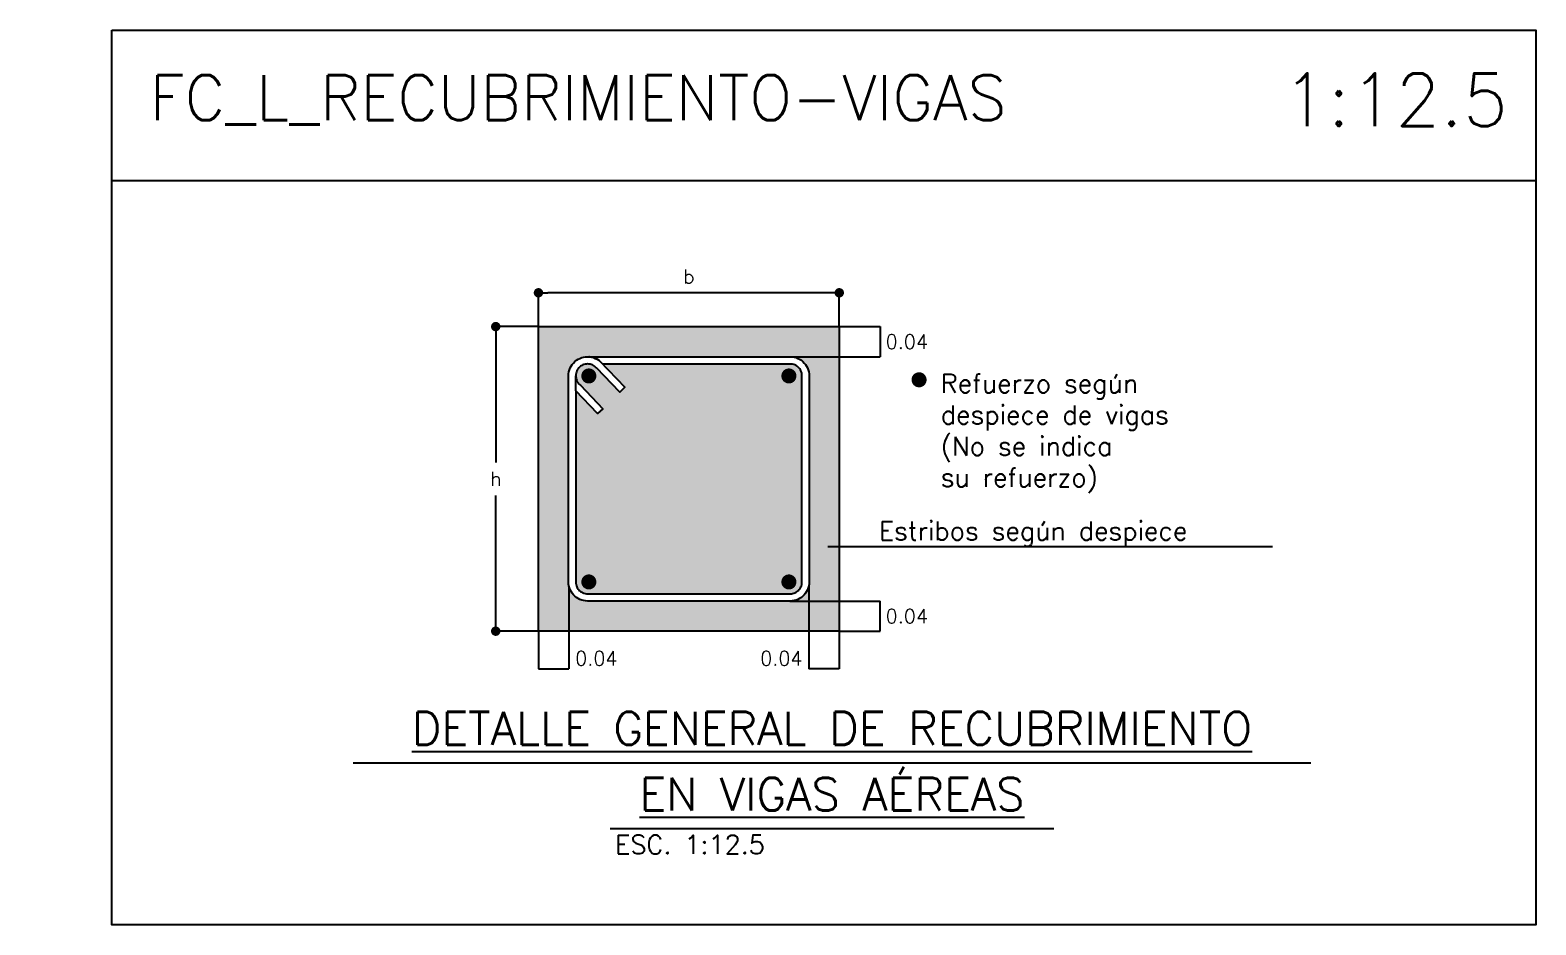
# Model space of a CAD drawing. Header units: millimetres. Extents: x -42 to 124, y -10 to 43.
# Drawn here: x 77.932 to 79.934, y -8.197 to -7.008 of the extents above; entities that cross this region are included whole.
import ezdxf
from ezdxf import colors
from ezdxf.entities.mleader import LeaderData, LeaderLine
from ezdxf.enums import TextEntityAlignment as Align
from ezdxf.math import Vec2, Vec3

# ---------------------------------------------------------------- set-up
doc = ezdxf.new("R2010")
doc.units = ezdxf.units.MM
doc.header["$LTSCALE"] = 0.01
doc.header["$PDMODE"] = 3
for name, color, linetype in [('FC_BORDES', 4, 'Continuous'), ('FC_COTAS', 1, 'Continuous'), ('FC_COTAS @ 12.5', 1, 'Continuous'), ('FC_HATCH 254', 254, 'Continuous'), ('FC_R-200', 5, 'Continuous'), ('FC_R-80', 11, 'Continuous'), ('FC_REFUERZO 2', 1, 'Continuous')]:
    doc.layers.add(name, color=color, linetype=linetype)
doc.layers.add('FC_HOJA', color=230, linetype='Continuous', plot=False)
doc.layers.add('FC_HOJA @ 20', color=230, linetype='Continuous', plot=False)
doc.styles.add('FC_TEXT', font='romans.shx', dxfattribs={"height": 0.002})
doc.styles.add('FC_TEXT1', font='romans.shx')
doc.dimstyles.new('FC_COTAS', dxfattribs={"dimtxt": 0.0015, "dimasz": 0.001, "dimexe": 0, "dimexo": 0, "dimgap": 0.001, "dimtad": 1, "dimtih": 1, "dimtoh": 1, "dimzin": 0, "dimdsep": 46, "dimtxsty": 'FC_TEXT1', "dimblk": 'DOT', "dimcen": 0.09, "dimclrd": 256, "dimclre": 256, "dimclrt": 256, "dimadec": 0, "dimazin": 0, "dimtfac": 1, "dimtix": 1, "dimtmove": 2, "dimatfit": 3, "dimfxl": 1.002, "dimtolj": 1, "dimtzin": 0, "dimlwd": -1, "dimarcsym": 0})

# ---------------------------------------------------------------- blocks, each defined once
blk = doc.blocks.new('*U69')
at = {"layer": 'FC_R-200', "color": 4, "ltscale": 1.5}
for points in [[(-0.05094, 0), (0.05094, 0)], [(-0.0236, -0.007), (0.0236, -0.007)]]:
    blk.add_lwpolyline(points, dxfattribs=at)
at = {"layer": 'FC_R-200', "ltscale": 1.5, "style": 'FC_TEXT1'}
for tag, p in [('%%UTÍTULO', (0, 0.00366)), ('%%UTÍTULO1', (0, -0.00334))]:
    blk.add_attdef(tag, text='', height=0.0035, dxfattribs=at).set_placement(p, align=Align.MIDDLE_CENTER)
at = {"layer": 'FC_R-80', "ltscale": 1.5, "style": 'FC_TEXT1'}
blk.add_attdef('ESCALA', text='', height=0.002, dxfattribs=at).set_placement((-0.02308, -0.0087), align=Align.MIDDLE_LEFT)
blk = doc.blocks.new('_Dot')
at = {"color": 0, "linetype": 'ByBlock', "lineweight": -2}
blk.add_line((-0.5, 0), (-1, 0), dxfattribs=at)
at = {"color": 0, "linetype": 'ByBlock', "const_width": 0.5}
blk.add_lwpolyline([(-0.25, 0, 1), (0.25, 0, 1)], format="xyb", close=True, dxfattribs=at)
blk = doc.blocks.new('*D302')
at = {"layer": 'Defpoints', "color": 0, "transparency": 16777216}
for p in [(78.5509, -7.4018), (78.6077, -7.4018), (78.6077, -7.8068)]:
    blk.add_point(p, dxfattribs=at)
at = {"layer": 'FC_COTAS', "lineweight": -2, "transparency": 16777216}
for p, q in [((78.6077, -7.4018), (78.5509, -7.4018)), ((78.6077, -7.8068), (78.5509, -7.8068))]:
    blk.add_line(p, q, dxfattribs=at)
at = {"layer": 'FC_COTAS', "transparency": 16777216}
for p, q in [((78.5509, -7.4143), (78.5509, -7.5825)), ((78.5509, -7.7943), (78.5509, -7.6262))]:
    blk.add_line(p, q, dxfattribs=at)
at = {"layer": 'FC_COTAS', "transparency": 16777216, "xscale": 0.0125, "yscale": 0.0125, "zscale": 0.0125}
for p, rotation in [((78.5509, -7.4018), 90), ((78.5509, -7.8068), 270)]:
    blk.add_blockref('_Dot', p, dxfattribs=dict(at, rotation=rotation))
at = {"layer": 'FC_COTAS', "transparency": 16777216, "insert": (78.5509, -7.6043), "char_height": 0.01875, "attachment_point": 5, "style": 'FC_TEXT1'}
blk.add_mtext('\\A1;h', dxfattribs=at)
blk = doc.blocks.new('*D303')
at = {"layer": 'Defpoints', "color": 0, "transparency": 16777216}
for p in [(78.6077, -7.3568), (78.6077, -7.4018), (79.0077, -7.4018)]:
    blk.add_point(p, dxfattribs=at)
at = {"layer": 'FC_COTAS', "lineweight": -2, "transparency": 16777216}
for p, q in [((78.6077, -7.4018), (78.6077, -7.3568)), ((79.0077, -7.4018), (79.0077, -7.3568))]:
    blk.add_line(p, q, dxfattribs=at)
at = {"layer": 'FC_COTAS', "transparency": 16777216}
blk.add_line((78.9952, -7.3568), (78.6202, -7.3568), dxfattribs=at)
at = {"layer": 'FC_COTAS', "transparency": 16777216, "xscale": 0.0125, "yscale": 0.0125, "zscale": 0.0125, "rotation": 180}
blk.add_blockref('_Dot', (78.6077, -7.3568), dxfattribs=at)
at = {"layer": 'FC_COTAS', "transparency": 16777216, "xscale": 0.0125, "yscale": 0.0125, "zscale": 0.0125}
blk.add_blockref('_Dot', (79.0077, -7.3568), dxfattribs=at)
at = {"layer": 'FC_COTAS', "transparency": 16777216, "insert": (78.8077, -7.335), "char_height": 0.01875, "attachment_point": 5, "style": 'FC_TEXT1'}
blk.add_mtext('\\A1;b', dxfattribs=at)
blk = doc.blocks.new('*D304')
at = {"layer": 'Defpoints', "color": 0, "transparency": 16777216}
for p in [(78.9419, -7.7668), (79.0621, -7.7668), (79.0077, -7.8068)]:
    blk.add_point(p, dxfattribs=at)
at = {"layer": 'FC_COTAS', "lineweight": -2, "transparency": 16777216}
for p, q in [((78.9419, -7.7668), (79.0621, -7.7668)), ((79.0077, -7.8068), (79.0621, -7.8068))]:
    blk.add_line(p, q, dxfattribs=at)
at = {"layer": 'FC_COTAS', "transparency": 16777216}
blk.add_line((79.0621, -7.8068), (79.0621, -7.7668), dxfattribs=at)
at = {"layer": 'FC_COTAS', "transparency": 16777216, "insert": (79.0975, -7.7868), "char_height": 0.01875, "attachment_point": 5, "style": 'FC_TEXT1'}
blk.add_mtext('\\A1;0.04', dxfattribs=at)
blk = doc.blocks.new('*D305')
at = {"layer": 'Defpoints', "color": 0, "transparency": 16777216}
for p in [(79.0077, -7.4018), (78.9419, -7.4418), (79.0621, -7.4418)]:
    blk.add_point(p, dxfattribs=at)
at = {"layer": 'FC_COTAS', "lineweight": -2, "transparency": 16777216}
for p, q in [((79.0077, -7.4018), (79.0621, -7.4018)), ((78.9419, -7.4418), (79.0621, -7.4418))]:
    blk.add_line(p, q, dxfattribs=at)
at = {"layer": 'FC_COTAS', "transparency": 16777216}
blk.add_line((79.0621, -7.4018), (79.0621, -7.4418), dxfattribs=at)
at = {"layer": 'FC_COTAS', "transparency": 16777216, "insert": (79.0975, -7.4218), "char_height": 0.01875, "attachment_point": 5, "style": 'FC_TEXT1'}
blk.add_mtext('\\A1;0.04', dxfattribs=at)
blk = doc.blocks.new('*D306')
at = {"layer": 'Defpoints', "color": 0, "transparency": 16777216}
for p in [(78.6481, -7.7415), (78.6077, -7.8068), (78.6481, -7.8569)]:
    blk.add_point(p, dxfattribs=at)
at = {"layer": 'FC_COTAS', "lineweight": -2, "transparency": 16777216}
for p, q in [((78.6481, -7.7415), (78.6481, -7.8569)), ((78.6077, -7.8068), (78.6077, -7.8569))]:
    blk.add_line(p, q, dxfattribs=at)
at = {"layer": 'FC_COTAS', "transparency": 16777216}
blk.add_line((78.6077, -7.8569), (78.6481, -7.8569), dxfattribs=at)
at = {"layer": 'FC_COTAS', "transparency": 16777216, "insert": (78.6847, -7.8429), "char_height": 0.01875, "attachment_point": 5, "style": 'FC_TEXT1'}
blk.add_mtext('\\A1;0.04', dxfattribs=at)
blk = doc.blocks.new('*D307')
at = {"layer": 'Defpoints', "color": 0, "transparency": 16777216}
for p in [(78.9673, -7.7415), (79.0077, -7.8068), (78.9673, -7.8569)]:
    blk.add_point(p, dxfattribs=at)
at = {"layer": 'FC_COTAS', "lineweight": -2, "transparency": 16777216}
for p, q in [((78.9673, -7.7415), (78.9673, -7.8569)), ((79.0077, -7.8068), (79.0077, -7.8569))]:
    blk.add_line(p, q, dxfattribs=at)
at = {"layer": 'FC_COTAS', "transparency": 16777216}
blk.add_line((79.0077, -7.8569), (78.9673, -7.8569), dxfattribs=at)
at = {"layer": 'FC_COTAS', "transparency": 16777216, "insert": (78.9307, -7.8429), "char_height": 0.01875, "attachment_point": 5, "style": 'FC_TEXT1'}
blk.add_mtext('\\A1;0.04', dxfattribs=at)
blk = doc.blocks.new('*U87')
at = {"color": 0, "ltscale": 1.5}
blk.add_lwpolyline([(-0.1148, -0.0096), (-0.1148, -0.0096)], dxfattribs=at)
blk.add_wipeout([(-0.1328, 0), (0.1347, 0), (0.1373, -0.0001), (0.1399, -0.0006), (0.1425, -0.0012), (0.145, -0.0022), (0.1473, -0.0034), (0.1496, -0.0048), (0.1516, -0.0065), (0.1535, -0.0084), (0.1552, -0.0104), (0.1566, -0.0127), (0.1578, -0.015), (0.1588, -0.0175), (0.1594, -0.0201), (0.1599, -0.0227), (0.16, -0.0253), (0.16, -0.2996), (0.1599, -0.3023), (0.1594, -0.3049), (0.1588, -0.3075), (0.1578, -0.31), (0.1566, -0.3123), (0.1552, -0.3145), (0.1535, -0.3166), (0.1516, -0.3185), (0.1496, -0.3201), (0.1473, -0.3216), (0.145, -0.3228), (0.1425, -0.3237), (0.1399, -0.3244), (0.1373, -0.3248), (0.1347, -0.325), (-0.1347, -0.325), (-0.1373, -0.3248), (-0.1399, -0.3244), (-0.1425, -0.3237), (-0.145, -0.3228), (-0.1473, -0.3216), (-0.1496, -0.3201), (-0.1516, -0.3185), (-0.1535, -0.3166), (-0.1552, -0.3145), (-0.1566, -0.3123), (-0.1578, -0.31), (-0.1588, -0.3075), (-0.1594, -0.3049), (-0.1599, -0.3023), (-0.16, -0.2996), (-0.16, -0.0253), (-0.1599, -0.0227), (-0.1594, -0.0201), (-0.1588, -0.0175), (-0.1578, -0.015), (-0.1566, -0.0127), (-0.1552, -0.0104), (-0.1535, -0.0084), (-0.1516, -0.0065), (-0.1496, -0.0048), (-0.1473, -0.0034), (-0.145, -0.0022), (-0.1425, -0.0012), (-0.1399, -0.0006), (-0.1373, -0.0001), (-0.1347, 0), (-0.132, -0.0001), (-0.1294, -0.0006), (-0.1268, -0.0012), (-0.1244, -0.0022), (-0.122, -0.0034), (-0.1198, -0.0048), (-0.1184, -0.006), (-0.085, -0.0403), (-0.0918, -0.047), (-0.123, -0.0148), (-0.1241, -0.0137), (-0.1254, -0.0126), (-0.1268, -0.0117), (-0.1283, -0.011), (-0.1298, -0.0104), (-0.1314, -0.01), (-0.133, -0.0097), (-0.1347, -0.0096), (-0.1363, -0.0097), (-0.1379, -0.01), (-0.1395, -0.0104), (-0.1411, -0.011), (-0.1425, -0.0117), (-0.1439, -0.0126), (-0.1452, -0.0137), (-0.1463, -0.0148), (-0.1474, -0.0161), (-0.1483, -0.0175), (-0.149, -0.0189), (-0.1496, -0.0205), (-0.15, -0.0221), (-0.1503, -0.0237), (-0.1504, -0.0253), (-0.1503, -0.027), (-0.15, -0.0286), (-0.1496, -0.0302), (-0.149, -0.0317), (-0.1483, -0.0332), (-0.1474, -0.0346), (-0.1463, -0.0359), (-0.1452, -0.037), (-0.1441, -0.0379), (-0.1145, -0.0691), (-0.1215, -0.0757), (-0.1504, -0.0452), (-0.1504, -0.2996), (-0.1503, -0.3013), (-0.15, -0.3029), (-0.1496, -0.3045), (-0.149, -0.306), (-0.1483, -0.3075), (-0.1474, -0.3089), (-0.1463, -0.3102), (-0.1452, -0.3113), (-0.1439, -0.3124), (-0.1425, -0.3133), (-0.1411, -0.314), (-0.1395, -0.3146), (-0.1379, -0.315), (-0.1363, -0.3153), (-0.1347, -0.3154), (0.1347, -0.3154), (0.1363, -0.3153), (0.1379, -0.315), (0.1395, -0.3146), (0.1411, -0.314), (0.1425, -0.3133), (0.1439, -0.3124), (0.1452, -0.3113), (0.1463, -0.3102), (0.1474, -0.3089), (0.1483, -0.3075), (0.149, -0.306), (0.1496, -0.3045), (0.15, -0.3029), (0.1503, -0.3013), (0.1504, -0.2996), (0.1504, -0.0253), (0.1503, -0.0237), (0.15, -0.0221), (0.1496, -0.0205), (0.149, -0.0189), (0.1483, -0.0175), (0.1474, -0.0161), (0.1463, -0.0148), (0.1452, -0.0137), (0.1439, -0.0126), (0.1425, -0.0117), (0.1411, -0.011), (0.1395, -0.0104), (0.1379, -0.01), (0.1363, -0.0097), (0.1357, -0.0097), (-0.1146, -0.0097), (-0.1183, -0.0059), (-0.1197, -0.0048), (-0.1219, -0.0033), (-0.1243, -0.0021), (-0.1268, -0.0011), (-0.1294, -0.0005), (-0.132, 0)], dxfattribs=at)
blk.add_lwpolyline([(-0.1328, 0), (0.1347, 0), (0.1373, -0.0001), (0.1399, -0.0006), (0.1425, -0.0012), (0.145, -0.0022), (0.1473, -0.0034), (0.1496, -0.0048), (0.1516, -0.0065), (0.1535, -0.0084), (0.1552, -0.0104), (0.1566, -0.0127), (0.1578, -0.015), (0.1588, -0.0175), (0.1594, -0.0201), (0.1599, -0.0227), (0.16, -0.0253), (0.16, -0.2996), (0.1599, -0.3023), (0.1594, -0.3049), (0.1588, -0.3075), (0.1578, -0.31), (0.1566, -0.3123), (0.1552, -0.3145), (0.1535, -0.3166), (0.1516, -0.3185), (0.1496, -0.3201), (0.1473, -0.3216), (0.145, -0.3228), (0.1425, -0.3237), (0.1399, -0.3244), (0.1373, -0.3248), (0.1347, -0.325), (-0.1347, -0.325), (-0.1373, -0.3248), (-0.1399, -0.3244), (-0.1425, -0.3237), (-0.145, -0.3228), (-0.1473, -0.3216), (-0.1496, -0.3201), (-0.1516, -0.3185), (-0.1535, -0.3166), (-0.1552, -0.3145), (-0.1566, -0.3123), (-0.1578, -0.31), (-0.1588, -0.3075), (-0.1594, -0.3049), (-0.1599, -0.3023), (-0.16, -0.2996), (-0.16, -0.0253), (-0.1599, -0.0227), (-0.1594, -0.0201), (-0.1588, -0.0175), (-0.1578, -0.015), (-0.1566, -0.0127), (-0.1552, -0.0104), (-0.1535, -0.0084), (-0.1516, -0.0065), (-0.1496, -0.0048), (-0.1473, -0.0034), (-0.145, -0.0022), (-0.1425, -0.0012), (-0.1399, -0.0006), (-0.1373, -0.0001), (-0.1347, 0), (-0.132, -0.0001), (-0.1294, -0.0006), (-0.1268, -0.0012), (-0.1244, -0.0022), (-0.122, -0.0034), (-0.1198, -0.0048), (-0.1184, -0.006), (-0.085, -0.0403), (-0.0918, -0.047), (-0.123, -0.0148), (-0.1241, -0.0137), (-0.1254, -0.0126), (-0.1268, -0.0117), (-0.1283, -0.011), (-0.1298, -0.0104), (-0.1314, -0.01), (-0.133, -0.0097), (-0.1347, -0.0096), (-0.1363, -0.0097), (-0.1379, -0.01), (-0.1395, -0.0104), (-0.1411, -0.011), (-0.1425, -0.0117), (-0.1439, -0.0126), (-0.1452, -0.0137), (-0.1463, -0.0148), (-0.1474, -0.0161), (-0.1483, -0.0175), (-0.149, -0.0189), (-0.1496, -0.0205), (-0.15, -0.0221), (-0.1503, -0.0237), (-0.1504, -0.0253), (-0.1503, -0.027), (-0.15, -0.0286), (-0.1496, -0.0302), (-0.149, -0.0317), (-0.1483, -0.0332), (-0.1474, -0.0346), (-0.1463, -0.0359), (-0.1452, -0.037), (-0.1441, -0.0379), (-0.1145, -0.0691), (-0.1215, -0.0757), (-0.1504, -0.0452), (-0.1504, -0.2996), (-0.1503, -0.3013), (-0.15, -0.3029), (-0.1496, -0.3045), (-0.149, -0.306), (-0.1483, -0.3075), (-0.1474, -0.3089), (-0.1463, -0.3102), (-0.1452, -0.3113), (-0.1439, -0.3124), (-0.1425, -0.3133), (-0.1411, -0.314), (-0.1395, -0.3146), (-0.1379, -0.315), (-0.1363, -0.3153), (-0.1347, -0.3154), (0.1347, -0.3154), (0.1363, -0.3153), (0.1379, -0.315), (0.1395, -0.3146), (0.1411, -0.314), (0.1425, -0.3133), (0.1439, -0.3124), (0.1452, -0.3113), (0.1463, -0.3102), (0.1474, -0.3089), (0.1483, -0.3075), (0.149, -0.306), (0.1496, -0.3045), (0.15, -0.3029), (0.1503, -0.3013), (0.1504, -0.2996), (0.1504, -0.0253), (0.1503, -0.0237), (0.15, -0.0221), (0.1496, -0.0205), (0.149, -0.0189), (0.1483, -0.0175), (0.1474, -0.0161), (0.1463, -0.0148), (0.1452, -0.0137), (0.1439, -0.0126), (0.1425, -0.0117), (0.1411, -0.011), (0.1395, -0.0104), (0.1379, -0.01), (0.1363, -0.0097), (0.1357, -0.0097), (-0.1146, -0.0097), (-0.1183, -0.0059), (-0.1197, -0.0048), (-0.1219, -0.0033), (-0.1243, -0.0021), (-0.1268, -0.0011), (-0.1294, -0.0005), (-0.132, 0)], close=True, dxfattribs=at)
blk.add_lwpolyline([(-0.1504, -0.0452), (-0.1504, -0.0253)], dxfattribs=at)

msp = doc.modelspace()

# ---------------------------------------------------------------- hatches: boundary and pattern name
at = {"layer": 'FC_HATCH 254'}
h = msp.add_hatch(color=256, dxfattribs=at)
h.dxf.hatch_style = 1
h.paths.add_polyline_path([(78.6077, -7.4018), (79.0077, -7.4018), (79.0077, -7.8068), (78.6077, -7.8068)])

# ---------------------------------------------------------------- linework, layer by layer
at = {"layer": 'FC_BORDES'}
msp.add_lwpolyline([(78.6077, -7.4018), (79.0077, -7.4018), (79.0077, -7.8068), (78.6077, -7.8068)], close=True, dxfattribs=at)
at = {"layer": 'FC_HOJA', "ltscale": 0.6}
msp.add_lwpolyline([(78.0403, -7.0075), (79.934, -7.0075), (79.934, -8.1973), (78.0403, -8.1973)], close=True, dxfattribs=at)
msp.add_lwpolyline([(78.0403, -7.2075), (79.934, -7.2075)], dxfattribs=at)
at = {"layer": 'FC_REFUERZO 2', "ltscale": 0.6, "const_width": 0.01}
for points in [[(78.6697, -7.4674, 1), (78.6797, -7.4674, 1)], [(78.9357, -7.4674, 1), (78.9457, -7.4674, 1)], [(79.1088, -7.4725, 1), (79.1188, -7.4725, 1)], [(78.6697, -7.7413, 1), (78.6797, -7.7413, 1)], [(78.9357, -7.7413, 1), (78.9457, -7.7413, 1)]]:
    msp.add_lwpolyline(points, format="xyb", close=True, dxfattribs=at)

# ---------------------------------------------------------------- block references
at = {"layer": 'FC_R-200', "xscale": 12.5, "yscale": 12.5, "zscale": 12.5}
msp.add_blockref('*U69', (78.998, -7.9817), dxfattribs=at).add_auto_attribs({'%%UTÍTULO': '%%UDETALLE GENERAL DE RECUBRIMIENTO', '%%UTÍTULO1': '%%UEN VIGAS AÉREAS', 'ESCALA': 'ESC. 1:12.5'})

# ---------------------------------------------------------------- texts
at = {"layer": 'FC_COTAS @ 12.5', "color": 11, "ltscale": 0.6, "insert": (79.1426, -7.544), "char_height": 0.025, "width": 0.345488, "attachment_point": 4, "style": 'FC_TEXT1'}
msp.add_mtext('Refuerzo según\\Pdespiece de vigas\\P(No se indica\\Psu refuerzo)', dxfattribs=at)
at = {"layer": 'FC_HOJA @ 20', "style": 'FC_TEXT'}
for s, insert, char_height, attachment_point in [('FC_L_RECUBRIMIENTO-VIGAS', (78.0909, -7.1001), 0.06, 4), ('1:12.5', (79.897, -7.1001), 0.07, 6)]:
    msp.add_mtext(s, dxfattribs=dict(at, insert=insert, char_height=char_height, attachment_point=attachment_point))

# ---------------------------------------------------------------- dimensions: what is measured, and where the dimension line sits
at = {"layer": 'FC_COTAS @ 12.5'}
dim = msp.add_linear_dim(base=(78.6077, -7.3568), p1=(79.0077, -7.4018), p2=(78.6077, -7.4018), text='b', dimstyle='FC_COTAS', override={"dimscale": 12.5, "dimtix": 1, "dimtofl": 1, "dimtmove": 2, "dimatfit": 1}, dxfattribs=at)
dim.commit()
dim.dimension.update_dxf_attribs({"geometry": '*D303', "text_midpoint": (78.8077, -7.335)})
dim = msp.add_linear_dim(base=(78.5509, -7.4018), p1=(78.6077, -7.8068), p2=(78.6077, -7.4018), angle=90, text='h', dimstyle='FC_COTAS', override={"dimscale": 12.5, "dimtix": 1, "dimtofl": 1, "dimtmove": 2, "dimatfit": 1}, dxfattribs=at)
dim.commit()
dim.dimension.update_dxf_attribs({"geometry": '*D302', "text_midpoint": (78.5509, -7.6043)})
for base, p1, p2, picture, middle in [((79.0621, -7.4418), (79.0077, -7.4018), (78.9419, -7.4418), '*D305', (79.0975, -7.4218)), ((79.0621, -7.7668), (79.0077, -7.8068), (78.9419, -7.7668), '*D304', (79.0975, -7.7868))]:
    dim = msp.add_linear_dim(base=base, p1=p1, p2=p2, angle=90, dimstyle='FC_COTAS', override={"dimscale": 12.5, "dimtix": 1, "dimtofl": 1, "dimtmove": 2, "dimatfit": 1}, dxfattribs=at)
    dim.commit()
    dim.dimension.update_dxf_attribs({"geometry": picture, "text_midpoint": middle, "dimtype": 128})
for base, p1, p2, picture, middle in [((78.6481, -7.8569), (78.6077, -7.8068), (78.6481, -7.7415), '*D306', (78.6847, -7.8429)), ((78.9673, -7.8569), (79.0077, -7.8068), (78.9673, -7.7415), '*D307', (78.9307, -7.8429))]:
    dim = msp.add_linear_dim(base=base, p1=p1, p2=p2, dimstyle='FC_COTAS', override={"dimscale": 12.5, "dimtix": 1, "dimtofl": 1, "dimtmove": 2, "dimatfit": 1}, dxfattribs=at)
    dim.commit()
    dim.dimension.update_dxf_attribs({"geometry": picture, "text_midpoint": middle, "dimtype": 128})

# ---------------------------------------------------------------- next in the draw order: block references
at = {"layer": 'FC_REFUERZO 2'}
msp.add_blockref('*U87', (78.8077, -7.4418), dxfattribs=at)

# ---------------------------------------------------------------- next in the draw order: leaders
at = {"layer": 'FC_COTAS @ 12.5'}
ml = msp.add_multileader_mtext('Standard', dxfattribs=at)
ml.set_content('Estribos según despiece', color=11, style='FC_TEXT1')
ml.set_leader_properties()
ml.build(insert=Vec2(0, 0))
ml.multileader.update_dxf_attribs({"text_left_attachment_type": 6, "text_right_attachment_type": 6, "dogleg_length": 0.008, "arrow_head_size": 0.025, "scale": 12.5})
ctx = ml.context
ctx.base_point, ctx.scale, ctx.char_height, ctx.arrow_head_size, ctx.landing_gap_size, ctx.plane_origin = Vec3(79.1855, -7.6942), 12.5, 0.025, 0.025, 0.0125, Vec3(78.9677, -7.6942)
ctx.left_attachment, ctx.right_attachment, ctx.text_align_type = 6, 6, 2
notes = []
notes.append((ctx, [(0, (1, 1, 0), (79.0855, -7.6942), (1, 0), 0.1, [(0, [(78.9677, -7.6942)], 0, [])])]))
ctx.mtext.insert, ctx.mtext.width, ctx.mtext.alignment, ctx.mtext.flow_direction = Vec3(79.4706, -7.6608), 0.277631, 3, 5
for ctx, leaders in notes:
    for number, flags, end, landing, length, lines in leaders:
        leader = LeaderData()
        leader.index, (leader.has_last_leader_line, leader.has_dogleg_vector, leader.attachment_direction) = number, flags
        leader.last_leader_point, leader.dogleg_vector, leader.dogleg_length = Vec3(end), Vec3(landing), length
        for number, points, colour, breaks in lines:
            line = LeaderLine()
            line.index, line.vertices, line.color, line.breaks = number, Vec3.list(points), colors.encode_raw_color(colour), breaks
            leader.lines.append(line)
        ctx.leaders.append(leader)

doc.saveas('drawing.dxf')
